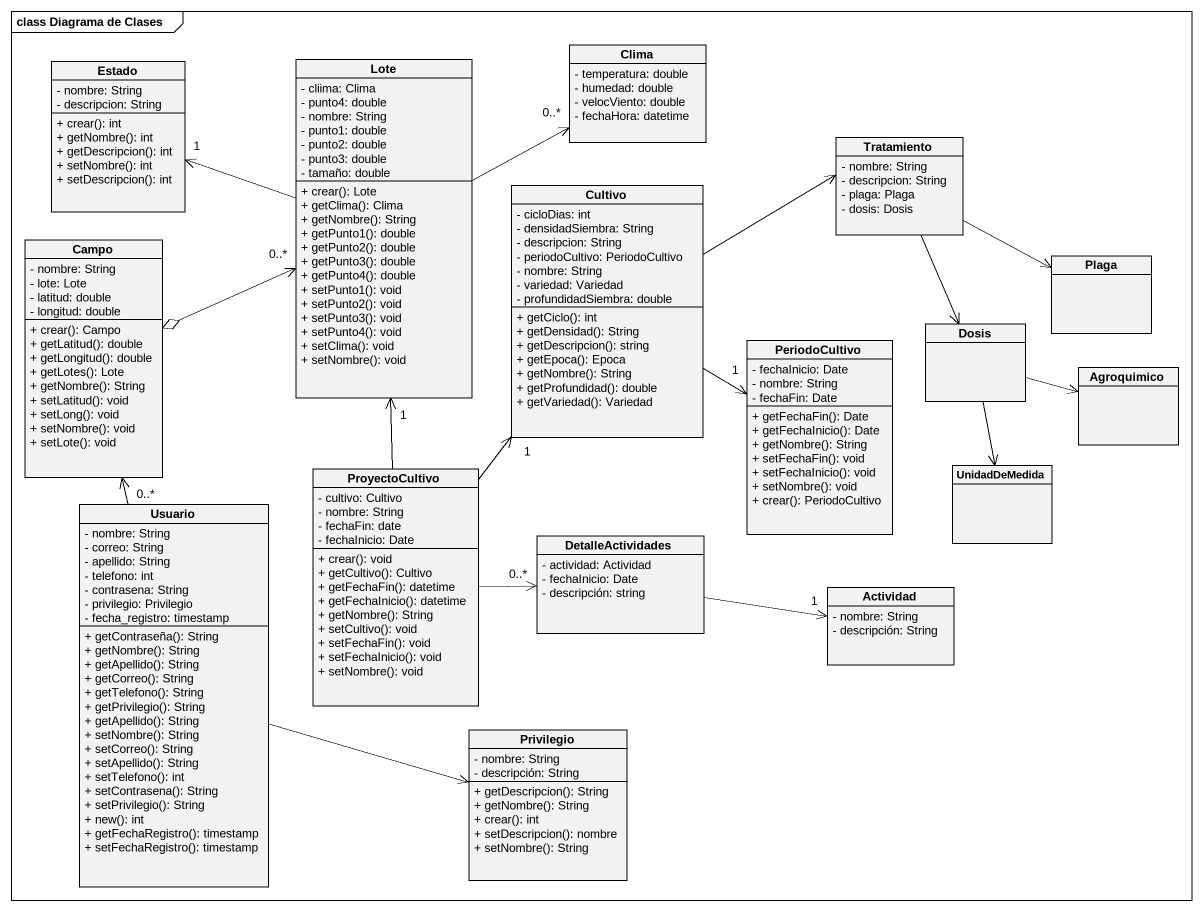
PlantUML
@startuml
mainframe class Diagrama de Clases
hide circle
hide empty members
skinparam classAttributeIconSize 0
class Clima {
  - temperatura: double
  - humedad: double
  - velocViento: double
  - fechaHora: datetime
}
class Estado {
  - nombre: String
  - descripcion: String
  + crear(): int
  + getNombre(): int
  + getDescripcion(): int
  + setNombre(): int
  + setDescripcion(): int
}
class Lote {
  - cliima: Clima
  - punto4: double
  - nombre: String
  - punto1: double
  - punto2: double
  - punto3: double
  - tamaño: double
  + crear(): Lote
  + getClima(): Clima
  + getNombre(): String
  + getPunto1(): double
  + getPunto2(): double
  + getPunto3(): double
  + getPunto4(): double
  + setPunto1(): void
  + setPunto2(): void
  + setPunto3(): void
  + setPunto4(): void
  + setClima(): void
  + setNombre(): void
}
class Tratamiento {
  - nombre: String
  - descripcion: String
  - plaga: Plaga
  - dosis: Dosis
}
class Cultivo {
  - cicloDias: int
  - densidadSiembra: String
  - descripcion: String
  - periodoCultivo: PeriodoCultivo
  - nombre: String
  - variedad: Variedad
  - profundidadSiembra: double
  + getCiclo(): int
  + getDensidad(): String
  + getDescripcion(): string
  + getEpoca(): Epoca
  + getNombre(): String
  + getProfundidad(): double
  + getVariedad(): Variedad
}
class Campo {
  - nombre: String
  - lote: Lote
  - latitud: double
  - longitud: double
  + crear(): Campo
  + getLatitud(): double
  + getLongitud(): double
  + getLotes(): Lote
  + getNombre(): String
  + setLatitud(): void
  + setLong(): void
  + setNombre(): void
  + setLote(): void
}
class Plaga
class PeriodoCultivo {
  - fechaInicio: Date
  - nombre: String
  - fechaFin: Date
  + getFechaFin(): Date
  + getFechaInicio(): Date
  + getNombre(): String
  + setFechaFin(): void
  + setFechaInicio(): void
  + setNombre(): void
  + crear(): PeriodoCultivo
}
class Dosis
class Agroquimico
class Usuario {
  - nombre: String
  - correo: String
  - apellido: String
  - telefono: int
  - contrasena: String
  - privilegio: Privilegio
  - fecha_registro: timestamp
  + getContraseña(): String
  + getNombre(): String
  + getApellido(): String
  + getCorreo(): String
  + getTelefono(): String
  + getPrivilegio(): String
  + getApellido(): String
  + setNombre(): String
  + setCorreo(): String
  + setApellido(): String
  + setTelefono(): int
  + setContrasena(): String
  + setPrivilegio(): String
  + new(): int
  + getFechaRegistro(): timestamp
  + setFechaRegistro(): timestamp
}
class ProyectoCultivo {
  - cultivo: Cultivo
  - nombre: String
  - fechaFin: date
  - fechaInicio: Date
  + crear(): void
  + getCultivo(): Cultivo
  + getFechaFin(): datetime
  + getFechaInicio(): datetime
  + getNombre(): String
  + setCultivo(): void
  + setFechaFin(): void
  + setFechaInicio(): void
  + setNombre(): void
}
class UnidadDeMedida
class DetalleActividades {
  - actividad: Actividad
  - fechaInicio: Date
  - descripción: string
}
class Actividad {
  - nombre: String
  - descripción: String
}
class Privilegio {
  - nombre: String
  - descripción: String
  + getDescripcion(): String
  + getNombre(): String
  + crear(): int
  + setDescripcion(): nombre
  + setNombre(): String
}
Lote -right-> "0..*" Clima
Lote -left-> "1" Estado
Lote "0..*" <-left-o Campo
Tratamiento -right-> Plaga
Tratamiento --> Dosis
Cultivo -right-> Tratamiento
Cultivo -right-> "1" PeriodoCultivo
Dosis -right-> Agroquimico
Dosis --> UnidadDeMedida
Usuario -up-> "0..*" Campo
Usuario -right-> Privilegio
ProyectoCultivo -up-> "1" Lote
ProyectoCultivo -up-> "1" Cultivo
ProyectoCultivo -right-> "0..*" DetalleActividades
DetalleActividades -right-> "1" Actividad
@enduml
